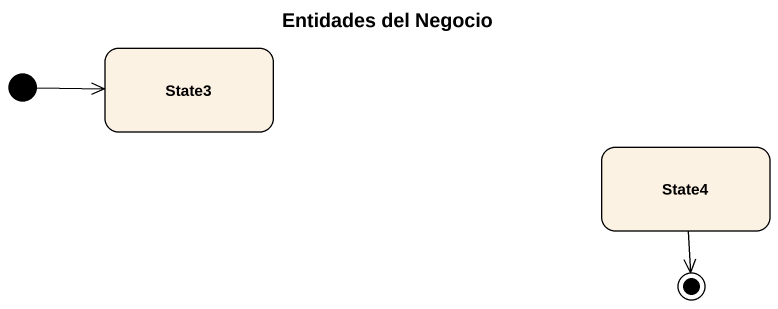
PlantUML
@startuml
title Entidades del Negocio
hide empty description
state State3
state State4
[*] -right-> State3
State4 --> [*]
@enduml
